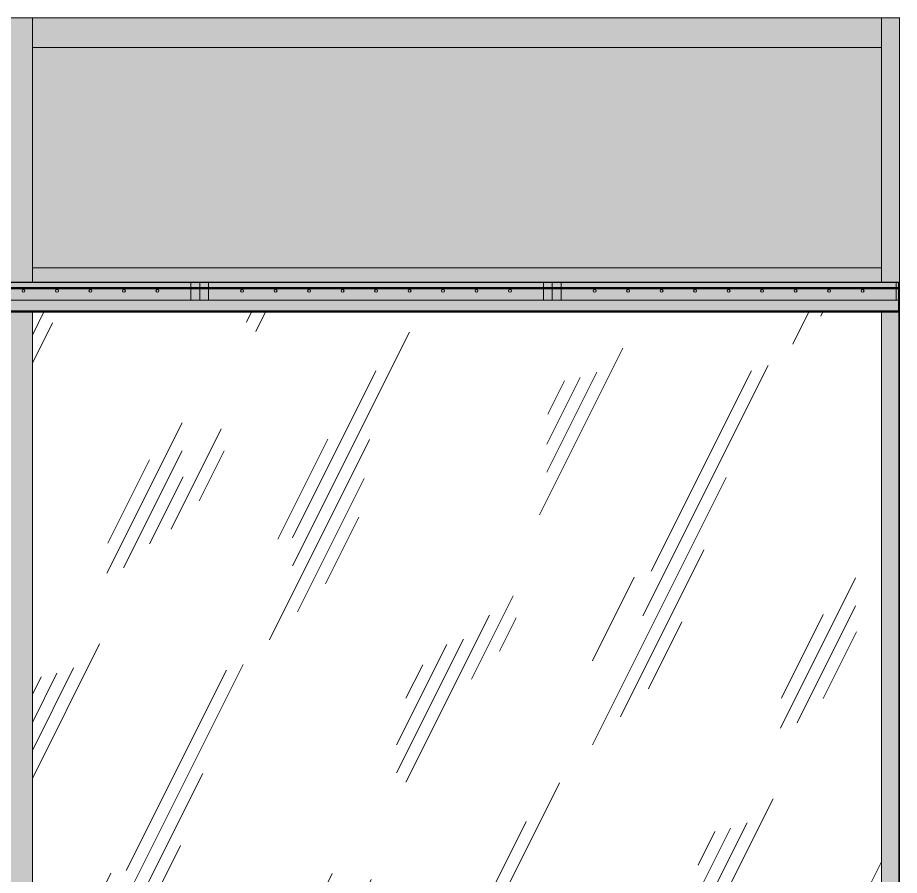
# Model space of a CAD drawing. Header units: millimetres. Extents: x 108302 to 166327, y -1987 to 21700.
# Drawn here: x 151664 to 153164, y 6641 to 8101 of the extents above; entities that cross this region are included whole.
import ezdxf

# ---------------------------------------------------------------- set-up
doc = ezdxf.new("R2010")
doc.units = ezdxf.units.MM
for name, color, linetype, lineweight, true_color in [('A-CLNG-1', 7, 'Continuous', 9, 0x787878), ('A-CLNG-FNSH-1', 251, 'Continuous', 30, 0x505050), ('A-CLNG-FNSH-2', 7, 'Continuous', 30, 0x3c3c3c), ('A-WALL-FNSH-2', 251, 'Continuous', 30, 0x505050), ('A-WALL-FNSH-3', 7, 'Continuous', 30, 0x3c3c3c), ('I-FURN-2', 7, 'Continuous', 9, 0xacacac), ('I-FURN-4', 7, 'Continuous', 9, 0xc0c0c0)]:
    doc.layers.add(name, color=color, linetype=linetype, lineweight=lineweight, true_color=true_color)
for name, color, linetype, lineweight in [('A-FLOR', 7, 'Continuous', 9), ('A-GLAZ-CURT', 7, 'Continuous', 9), ('A-GLAZ-CWMG', 7, 'Continuous', 9), ('I-WALL', 7, 'Continuous', 9)]:
    doc.layers.add(name, color=color, linetype=linetype, lineweight=lineweight)
doc.layers.add('I-FURN-3', color=7, linetype='Continuous', lineweight=9, true_color=0x7f7f7f, transparency=0.7)

# ---------------------------------------------------------------- blocks, each defined once
blk = doc.blocks.new('Прямоугольный импост - Импост структурный с накладкой - 160мм Темный-32428731-Развертка 2_47-3')
at = {"layer": 'A-GLAZ-CWMG'}
blk.add_hatch(color=256, dxfattribs=at).paths.add_polyline_path([(-111100.5, 8050), (-111100.5, 8100), (-112545.5, 8100), (-112545.5, 8050), (-111386.8, 8050)])
for p, q in [((-112545.5, 8050), (-112545.5, 8100)), ((-111100.5, 8100), (-111100.5, 8050)), ((-112545.5, 8050), (-111100.5, 8050))]:
    blk.add_line(p, q, dxfattribs=at)
blk = doc.blocks.new('Системная панель - Стекло - 40мм-32428865-Развертка 2_47-3')
at = {"layer": 'A-GLAZ-CURT'}
h = blk.add_hatch(dxfattribs=at)
h.set_pattern_fill('FP_14', color=256, style=0, pattern_type=2)
h.set_pattern_definition([(63.435, (63.5, 31.75), (-255.5833, 766.7475), [317.5, -190.5, 317.5, -190.5, -403.903]), (63.435, (63.5, 31.75), (-255.5833, 766.7475), [-1016, 127, -276.903]), (63.435, (47.6, 47.6), (-255.5833, 766.7475), [254, -317.5, 190.5, -190.5, -467.403]), (63.435, (47.6, 47.6), (-255.5833, 766.7475), [-952.5, 222.25, -245.153]), (63.435, (47.6, 95.25), (-255.5833, 766.7475), [190.5, -381, 127, -190.5, -530.903]), (63.435, (47.6, 95.25), (-255.5833, 766.7475), [-889, 285.75, -245.153]), (63.435, (95.25, 47.6), (-255.5833, 766.7475), [190.5, -381, 158.75, -6404.653]), (63.435, (142.9, 95.25), (-255.5833, 766.7475), [95.25, -476.25, 63.5, -6499.903]), (63.435, (63.5, 174.6), (-255.5833, 766.7475), [63.5, -476.25, 63.5, -254, -562.653]), (63.435, (63.5, 174.6), (-255.5833, 766.7475), [-857.25, 158.75, -403.903]), (63.435, (349.25, 127), (-255.5833, 766.7475), [317.5, -476.25, 381, -251.503]), (63.435, (349.25, 79.4), (-255.5833, 766.7475), [444.5, -317.5, 476.25, -188.003]), (63.435, (381, 95.25), (-255.5833, 766.7475), [508, -254, 381, -276.903]), (63.435, (428.6, 142.9), (-255.5833, 766.7475), [317.5, -444.5, 254, -403.903]), (63.435, (381, 238.1), (-255.5833, 766.7475), [158.75, -635, 190.5, -435.653]), (63.435, (476.25, 190.5), (-255.5833, 766.7475), [127, -635, 127, -530.903])])
h.paths.add_polyline_path([(-111141, 6325), (-111141, 6600), (-111100.5, 6600), (-111100.5, 7600), (-112545.5, 7600), (-112545.5, 6325), (-112337.5, 6325)])
blk = doc.blocks.new('Прямоугольный импост - Импост структурный с накладкой - 160мм Темный-32428318-Развертка 2_47-3')
at = {"layer": 'A-GLAZ-CWMG'}
blk.add_hatch(color=256, dxfattribs=at).paths.add_polyline_path([(-111100.5, 6600), (-111071, 6600), (-111071, 7600), (-111100.5, 7600), (-111100.5, 7124.1)])
for p, q in [((-111100.5, 7600), (-111100.5, 6600)), ((-111100.5, 6600), (-111100.5, 6300))]:
    blk.add_line(p, q, dxfattribs=at)
blk = doc.blocks.new('Системная панель - Сэндвич - 40мм-32428837-Развертка 2_47-3')
at = {"layer": 'A-GLAZ-CURT'}
blk.add_hatch(color=256, dxfattribs=at).paths.add_polyline_path([(-111783, 7675), (-111100.5, 7675), (-111100.5, 8050), (-112545.5, 8050), (-112545.5, 7675), (-111862.2, 7675)])
blk = doc.blocks.new('Прямоугольный импост - Импост структурный с накладкой - 160мм Темный-32428323-Развертка 2_47-3')
at = {"layer": 'A-GLAZ-CWMG'}
blk.add_hatch(color=256, dxfattribs=at).paths.add_polyline_path([(-111071, 7650), (-111070, 7650), (-111070, 8100), (-111100.5, 8100), (-111100.5, 7650), (-111075.6, 7650)])
blk.add_line((-111100.5, 8100), (-111100.5, 7650), dxfattribs=at)
blk = doc.blocks.new('Прямоугольный импост - Импост структурный с накладкой - 160мм Темный-V35-Развертка 2_47-3')
at = {"layer": 'A-GLAZ-CWMG'}
blk.add_hatch(color=256, dxfattribs=at).paths.add_polyline_path([(-111862.2, 7650), (-111100.5, 7650), (-111100.5, 7675), (-112545.5, 7675), (-112545.5, 7650), (-111941.4, 7650)])
for p, q in [((-112545.5, 7650), (-112545.5, 7675)), ((-112545.5, 7675), (-111100.5, 7675)), ((-111100.5, 7675), (-111100.5, 7650))]:
    blk.add_line(p, q, dxfattribs=at)
blk = doc.blocks.new('Прямоугольный импост - Импост структурный с накладкой - 160мм Темный-32428210-Развертка 2_47-3')
at = {"layer": 'A-GLAZ-CWMG'}
blk.add_hatch(color=256, dxfattribs=at).paths.add_polyline_path([(-114030.5, 7650), (-114020.5, 7650), (-114020.5, 8100), (-114070.5, 8100), (-114070.5, 7650), (-114045.6, 7650)])
for p, q in [((-114070.5, 8100), (-114070.5, 7650)), ((-114020.5, 8100), (-114020.5, 7650))]:
    blk.add_line(p, q, dxfattribs=at)
blk = doc.blocks.new('Прямоугольный импост - Импост структурный с накладкой - 160мм Темный-32428864-Развертка 2_47-3')
at = {"layer": 'A-GLAZ-CWMG'}
blk.add_hatch(color=256, dxfattribs=at).paths.add_polyline_path([(-112545.5, 6300), (-112545.5, 7600), (-112595.5, 7600), (-112595.5, 6300), (-112555.5, 6300)])
for p, q in [((-112595.5, 7600), (-112595.5, 6300)), ((-112545.5, 7600), (-112545.5, 6300))]:
    blk.add_line(p, q, dxfattribs=at)
blk = doc.blocks.new('Панель потолочная - Панель потолочная_ 1200х600-33054558-Развертка 2_47-3')
at = {"layer": 'I-FURN-3'}
h = blk.add_hatch(color=256, dxfattribs=at)
h.paths.add_polyline_path([(-111305.8, 7620), (-111071, 7620), (-111071, 7650), (-111660.6, 7650), (-111660.6, 7620), (-111306.1, 7620)])
h.paths.add_polyline_path([(-111588.6, 7633.3), (-111590.4, 7634.1), (-111591.1, 7635.8), (-111590.8, 7637.1), (-111589.3, 7638.3), (-111587.4, 7638), (-111586.8, 7637.6), (-111586.2, 7636.5), (-111586.4, 7634.6), (-111588, 7633.4)])
h.paths.add_polyline_path([(-111303.6, 7633.3), (-111304.6, 7633.7), (-111305.9, 7635), (-111306.1, 7635.8), (-111305.4, 7637.6), (-111303.6, 7638.3), (-111302.4, 7638), (-111301.2, 7636.5), (-111301.2, 7635.6), (-111301.8, 7634.1), (-111303, 7633.4)])
h.paths.add_polyline_path([(-111531.6, 7633.3), (-111533.4, 7634.1), (-111534.1, 7635.8), (-111533.8, 7637.1), (-111532.3, 7638.3), (-111530.4, 7638), (-111529.8, 7637.6), (-111529.2, 7636.5), (-111529.4, 7634.6), (-111531, 7633.4)])
h.paths.add_polyline_path([(-111474.6, 7633.3), (-111476.4, 7634.1), (-111477.1, 7635.8), (-111476.8, 7637.1), (-111476.4, 7637.6), (-111475.3, 7638.3), (-111474, 7638.3), (-111472.4, 7637.1), (-111472.3, 7635), (-111472.8, 7634.1), (-111474, 7633.4)])
h.paths.add_polyline_path([(-111417.6, 7633.3), (-111418.9, 7633.7), (-111419.9, 7635), (-111420.1, 7635.8), (-111419.4, 7637.6), (-111417.6, 7638.3), (-111416.4, 7638), (-111415.2, 7636.5), (-111415.2, 7635.6), (-111415.8, 7634.1), (-111416.4, 7633.7)])
h.paths.add_polyline_path([(-111360.6, 7633.3), (-111361.9, 7633.7), (-111362.9, 7635), (-111363.1, 7635.8), (-111362.4, 7637.6), (-111360.6, 7638.3), (-111359.4, 7638), (-111358.2, 7636.5), (-111358.2, 7635.6), (-111358.8, 7634.1), (-111360, 7633.4)])
h.paths.add_polyline_path([(-111132.6, 7633.3), (-111134.4, 7634.1), (-111135.1, 7635.8), (-111134.8, 7637.1), (-111133.3, 7638.3), (-111131.4, 7638), (-111130.8, 7637.6), (-111130.2, 7636.5), (-111130.4, 7634.6), (-111132, 7633.4)])
h.paths.add_polyline_path([(-111189.6, 7633.3), (-111191.4, 7634.1), (-111192.1, 7635.8), (-111191.8, 7637.1), (-111190.3, 7638.3), (-111188.4, 7638), (-111187.8, 7637.6), (-111187.2, 7636.5), (-111187.4, 7634.6), (-111189, 7633.4)])
h.paths.add_polyline_path([(-111246, 7633.4), (-111247.3, 7633.4), (-111248.4, 7634.1), (-111249.1, 7635.8), (-111248.8, 7637.1), (-111247.3, 7638.3), (-111246.6, 7638.3), (-111244.8, 7637.6), (-111244.2, 7636.5), (-111244.3, 7635), (-111244.8, 7634.1)])
h = blk.add_hatch(color=256, dxfattribs=at)
h.paths.add_polyline_path([(-111303.6, 7633.3), (-111302.4, 7633.7), (-111301.6, 7634.6), (-111301.1, 7635.8), (-111301.2, 7636.5), (-111302.4, 7638), (-111303.6, 7638.3), (-111305.4, 7637.6), (-111306.1, 7635.8), (-111305.8, 7634.6), (-111304.3, 7633.4)])
h.paths.add_polyline_path([(-111588.6, 7633.3), (-111588, 7633.4), (-111586.3, 7635), (-111586.2, 7635.2), (-111586.4, 7636.9), (-111587.4, 7638), (-111589.3, 7638.3), (-111590.4, 7637.5), (-111591, 7636.5), (-111591, 7635.6), (-111590.4, 7634.1), (-111589.9, 7633.9)])
h.paths.add_polyline_path([(-111417.6, 7633.3), (-111415.8, 7634.1), (-111415.1, 7635.8), (-111415.2, 7636.5), (-111416.4, 7638), (-111417.6, 7638.3), (-111419.4, 7637.6), (-111419.9, 7636.5), (-111420.1, 7635.8), (-111419.4, 7634.2), (-111418.9, 7633.7)])
h.paths.add_polyline_path([(-111531.6, 7633.3), (-111531, 7633.4), (-111529.3, 7635), (-111529.2, 7635.2), (-111529.4, 7636.9), (-111530.4, 7638), (-111532.3, 7638.3), (-111533.4, 7637.5), (-111534, 7636.5), (-111534, 7635.6), (-111533.4, 7634.1), (-111532.9, 7633.9)])
h.paths.add_polyline_path([(-111474.6, 7633.3), (-111474, 7633.4), (-111472.4, 7634.6), (-111472.2, 7635.2), (-111472.4, 7637.1), (-111474, 7638.3), (-111475.3, 7638.3), (-111476.8, 7637.1), (-111477.1, 7635.8), (-111476.4, 7634.1), (-111474.8, 7633.4)])
h.paths.add_polyline_path([(-111132.6, 7633.3), (-111132, 7633.4), (-111130.3, 7635), (-111130.2, 7635.2), (-111130.4, 7636.9), (-111131.4, 7638), (-111133.3, 7638.3), (-111134.4, 7637.5), (-111135, 7636.5), (-111135, 7635.6), (-111134.4, 7634.1), (-111133.9, 7633.9)])
h.paths.add_polyline_path([(-111360.6, 7633.3), (-111359.5, 7633.7), (-111358.8, 7634.1), (-111358.1, 7635.8), (-111358.2, 7636.5), (-111359.4, 7638), (-111360.6, 7638.3), (-111362.4, 7637.6), (-111362.9, 7636.5), (-111363.1, 7635.8), (-111362.8, 7634.6), (-111361.9, 7633.7)])
h.paths.add_polyline_path([(-111189.6, 7633.3), (-111189, 7633.4), (-111187.3, 7635), (-111187.2, 7635.2), (-111187.4, 7636.9), (-111188.4, 7638), (-111190.3, 7638.3), (-111191.4, 7637.5), (-111192, 7636.5), (-111192, 7635.6), (-111191.4, 7634.1), (-111190.9, 7633.9)])
h.paths.add_polyline_path([(-111246, 7633.4), (-111244.8, 7634.1), (-111244.2, 7635.2), (-111244.2, 7636.5), (-111244.8, 7637.6), (-111246.6, 7638.3), (-111247.3, 7638.3), (-111248.8, 7637.1), (-111249.1, 7635.8), (-111248.4, 7634.1), (-111247.3, 7633.4)])
blk.add_hatch(color=256, dxfattribs=at).paths.add_polyline_path([(-111071, 7620), (-111069.9, 7620), (-111070, 7650), (-111071, 7650)])
at = {"layer": 'I-FURN-2'}
for p, q in [((-111075.6, 7650), (-111645.6, 7650)), ((-111645.6, 7650), (-111645.6, 7620)), ((-111075.6, 7620), (-111075.6, 7650)), ((-111645.6, 7620), (-111075.6, 7620))]:
    blk.add_line(p, q, dxfattribs=at)
for centre, start, end in [((-111588.6, 7635.8), 0, 180), ((-111531.6, 7635.8), 0, 180), ((-111474.6, 7635.8), 0, 180), ((-111417.6, 7635.8), 0, 180), ((-111360.6, 7635.8), 0, 180), ((-111303.6, 7635.8), 0, 180), ((-111246.6, 7635.8), 0, 180), ((-111189.6, 7635.8), 0, 180), ((-111132.6, 7635.8), 0, 180), ((-111588.6, 7635.8), 180, 0), ((-111531.6, 7635.8), 180, 0), ((-111474.6, 7635.8), 180, 0), ((-111417.6, 7635.8), 180, 0), ((-111360.6, 7635.8), 180, 0), ((-111303.6, 7635.8), 180, 0), ((-111246.6, 7635.8), 180, 0), ((-111189.6, 7635.8), 180, 0), ((-111132.6, 7635.8), 180, 0)]:
    blk.add_arc(centre, 2.5, start, end, dxfattribs=at)
at = {"layer": 'I-FURN-4'}
for p, q in [((-111660.6, 7650), (-111069.9, 7650)), ((-111660.6, 7650), (-111660.6, 7620)), ((-111069.9, 7620), (-111660.6, 7620))]:
    blk.add_line(p, q, dxfattribs=at)
blk = doc.blocks.new('Панель потолочная - Панель потолочная_ 1200х600-V38-Развертка 2_47-3')
at = {"layer": 'I-FURN-3'}
h = blk.add_hatch(color=256, dxfattribs=at)
h.paths.add_polyline_path([(-111703.7, 7620), (-111660.6, 7620), (-111660.6, 7650), (-112260.6, 7650), (-112260.6, 7620), (-111730.4, 7620)])
h.paths.add_polyline_path([(-111960.6, 7633.3), (-111961.9, 7633.7), (-111962.9, 7635), (-111963.1, 7635.8), (-111962.4, 7637.6), (-111960.6, 7638.3), (-111959.4, 7638), (-111958.2, 7636.5), (-111958.2, 7635.6), (-111958.8, 7634.1), (-111960, 7633.4)])
h.paths.add_polyline_path([(-112074.6, 7633.3), (-112076.4, 7634.1), (-112077.1, 7635.8), (-112076.8, 7637.1), (-112076.4, 7637.6), (-112075.3, 7638.3), (-112074, 7638.3), (-112072.4, 7637.1), (-112072.3, 7635), (-112072.8, 7634.1), (-112074, 7633.4)])
h.paths.add_polyline_path([(-112188.6, 7633.3), (-112190.4, 7634.1), (-112191.1, 7635.8), (-112190.8, 7637.1), (-112189.3, 7638.3), (-112187.4, 7638), (-112186.8, 7637.6), (-112186.2, 7636.5), (-112186.4, 7634.6), (-112188, 7633.4)])
h.paths.add_polyline_path([(-112131.6, 7633.3), (-112133.4, 7634.1), (-112134.1, 7635.8), (-112133.8, 7637.1), (-112132.3, 7638.3), (-112130.4, 7638), (-112129.8, 7637.6), (-112129.2, 7636.5), (-112129.4, 7634.6), (-112131, 7633.4)])
h.paths.add_polyline_path([(-111903.6, 7633.3), (-111904.6, 7633.7), (-111905.9, 7635), (-111906.1, 7635.8), (-111905.4, 7637.6), (-111903.6, 7638.3), (-111902.4, 7638), (-111901.2, 7636.5), (-111901.2, 7635.6), (-111901.8, 7634.1), (-111903, 7633.4)])
h.paths.add_polyline_path([(-112017.6, 7633.3), (-112018.9, 7633.7), (-112019.9, 7635), (-112020.1, 7635.8), (-112019.4, 7637.6), (-112017.6, 7638.3), (-112016.4, 7638), (-112015.2, 7636.5), (-112015.2, 7635.6), (-112015.8, 7634.1), (-112016.4, 7633.7)])
h.paths.add_polyline_path([(-111789.6, 7633.3), (-111791.4, 7634.1), (-111792.1, 7635.8), (-111791.8, 7637.1), (-111790.3, 7638.3), (-111788.4, 7638), (-111787.8, 7637.6), (-111787.2, 7636.5), (-111787.4, 7634.6), (-111789, 7633.4)])
h.paths.add_polyline_path([(-111732.6, 7633.3), (-111734.4, 7634.1), (-111735.1, 7635.8), (-111734.8, 7637.1), (-111733.3, 7638.3), (-111731.4, 7638), (-111730.8, 7637.6), (-111730.2, 7636.5), (-111730.4, 7634.6), (-111732, 7633.4)])
h.paths.add_polyline_path([(-111847.3, 7633.4), (-111848.4, 7634.1), (-111849.1, 7635.8), (-111848.8, 7637.1), (-111847.3, 7638.3), (-111846.6, 7638.3), (-111844.8, 7637.6), (-111844.2, 7636.5), (-111844.3, 7635), (-111844.8, 7634.1), (-111846, 7633.4)])
h = blk.add_hatch(color=256, dxfattribs=at)
h.paths.add_polyline_path([(-111903.6, 7633.3), (-111902.4, 7633.7), (-111901.6, 7634.6), (-111901.1, 7635.8), (-111901.2, 7636.5), (-111902.4, 7638), (-111903.6, 7638.3), (-111905.4, 7637.6), (-111906.1, 7635.8), (-111905.8, 7634.6), (-111904.3, 7633.4)])
h.paths.add_polyline_path([(-112188.6, 7633.3), (-112188, 7633.4), (-112186.3, 7635), (-112186.2, 7635.2), (-112186.4, 7636.9), (-112187.4, 7638), (-112189.3, 7638.3), (-112190.4, 7637.5), (-112191, 7636.5), (-112191, 7635.6), (-112190.4, 7634.1), (-112189.9, 7633.9)])
h.paths.add_polyline_path([(-112017.6, 7633.3), (-112015.8, 7634.1), (-112015.1, 7635.8), (-112015.2, 7636.5), (-112016.4, 7638), (-112017.6, 7638.3), (-112019.4, 7637.6), (-112019.9, 7636.5), (-112020.1, 7635.8), (-112019.4, 7634.2), (-112018.9, 7633.7)])
h.paths.add_polyline_path([(-112131.6, 7633.3), (-112131, 7633.4), (-112129.3, 7635), (-112129.2, 7635.2), (-112129.4, 7636.9), (-112130.4, 7638), (-112132.3, 7638.3), (-112133.4, 7637.5), (-112134, 7636.5), (-112134, 7635.6), (-112133.4, 7634.1), (-112132.9, 7633.9)])
h.paths.add_polyline_path([(-112074.6, 7633.3), (-112074, 7633.4), (-112072.4, 7634.6), (-112072.2, 7635.2), (-112072.4, 7637.1), (-112074, 7638.3), (-112075.3, 7638.3), (-112076.8, 7637.1), (-112077.1, 7635.8), (-112076.4, 7634.1), (-112074.8, 7633.4)])
h.paths.add_polyline_path([(-111732.6, 7633.3), (-111732, 7633.4), (-111730.3, 7635), (-111730.2, 7635.2), (-111730.4, 7636.9), (-111731.4, 7638), (-111733.3, 7638.3), (-111734.4, 7637.5), (-111735, 7636.5), (-111735, 7635.6), (-111734.4, 7634.1), (-111733.9, 7633.9)])
h.paths.add_polyline_path([(-111960.6, 7633.3), (-111959.5, 7633.7), (-111958.8, 7634.1), (-111958.1, 7635.8), (-111958.2, 7636.5), (-111959.4, 7638), (-111960.6, 7638.3), (-111962.4, 7637.6), (-111962.9, 7636.5), (-111963.1, 7635.8), (-111962.8, 7634.6), (-111961.9, 7633.7)])
h.paths.add_polyline_path([(-111789.6, 7633.3), (-111789, 7633.4), (-111787.3, 7635), (-111787.2, 7635.2), (-111787.4, 7636.9), (-111788.4, 7638), (-111790.3, 7638.3), (-111791.4, 7637.5), (-111792, 7636.5), (-111792, 7635.6), (-111791.4, 7634.1), (-111790.9, 7633.9)])
h.paths.add_polyline_path([(-111846, 7633.4), (-111844.8, 7634.1), (-111844.2, 7635.2), (-111844.2, 7636.5), (-111844.8, 7637.6), (-111846.6, 7638.3), (-111847.3, 7638.3), (-111848.8, 7637.1), (-111849.1, 7635.8), (-111848.4, 7634.1), (-111847.3, 7633.4)])
at = {"layer": 'I-FURN-2'}
for p, q in [((-111675.6, 7650), (-112245.6, 7650)), ((-112245.6, 7650), (-112245.6, 7620)), ((-111675.6, 7620), (-111675.6, 7650)), ((-112245.6, 7620), (-111675.6, 7620))]:
    blk.add_line(p, q, dxfattribs=at)
for centre, start, end in [((-112188.6, 7635.8), 0, 180), ((-112131.6, 7635.8), 0, 180), ((-112074.6, 7635.8), 0, 180), ((-112017.6, 7635.8), 0, 180), ((-111960.6, 7635.8), 0, 180), ((-111903.6, 7635.8), 0, 180), ((-111846.6, 7635.8), 0, 180), ((-111789.6, 7635.8), 0, 180), ((-111732.6, 7635.8), 0, 180), ((-112188.6, 7635.8), 180, 0), ((-112131.6, 7635.8), 180, 0), ((-112074.6, 7635.8), 180, 0), ((-112017.6, 7635.8), 180, 0), ((-111960.6, 7635.8), 180, 0), ((-111903.6, 7635.8), 180, 0), ((-111846.6, 7635.8), 180, 0), ((-111789.6, 7635.8), 180, 0), ((-111732.6, 7635.8), 180, 0)]:
    blk.add_arc(centre, 2.5, start, end, dxfattribs=at)
at = {"layer": 'I-FURN-4'}
for p, q in [((-112260.6, 7650), (-111660.6, 7650)), ((-112260.6, 7650), (-112260.6, 7620)), ((-111660.6, 7620), (-111660.6, 7650)), ((-111660.6, 7620), (-112260.6, 7620))]:
    blk.add_line(p, q, dxfattribs=at)
blk = doc.blocks.new('Панель потолочная - Панель потолочная_ 1200х600-V39-Развертка 2_47-3')
at = {"layer": 'I-FURN-3'}
h = blk.add_hatch(color=256, dxfattribs=at)
h.paths.add_polyline_path([(-112676.4, 7620), (-112260.6, 7620), (-112260.6, 7650), (-112860.6, 7650), (-112860.6, 7620), (-112694, 7620)])
h.paths.add_polyline_path([(-112560.6, 7633.3), (-112561.9, 7633.7), (-112562.8, 7634.6), (-112563.1, 7635.8), (-112562.4, 7637.6), (-112560.6, 7638.3), (-112559.4, 7638), (-112558.2, 7636.5), (-112558.2, 7635.6), (-112558.8, 7634.1), (-112560, 7633.4)])
h.paths.add_polyline_path([(-112617.6, 7633.3), (-112618.9, 7633.7), (-112619.9, 7635), (-112620.1, 7635.8), (-112619.4, 7637.6), (-112617.6, 7638.3), (-112616.4, 7638), (-112615.2, 7636.5), (-112615.2, 7635.6), (-112615.8, 7634.1), (-112616.4, 7633.7)])
h.paths.add_polyline_path([(-112503.6, 7633.3), (-112504.6, 7633.7), (-112505.9, 7635), (-112506.1, 7635.8), (-112505.4, 7637.6), (-112503.6, 7638.3), (-112502.4, 7638), (-112501.2, 7636.5), (-112501.2, 7635.6), (-112501.8, 7634.1), (-112503, 7633.4)])
h.paths.add_polyline_path([(-112788.6, 7633.3), (-112790.4, 7634.1), (-112791.1, 7635.8), (-112790.8, 7637.1), (-112789.3, 7638.3), (-112787.4, 7638), (-112786.8, 7637.6), (-112786.2, 7636.5), (-112786.4, 7634.6), (-112788, 7633.4)])
h.paths.add_polyline_path([(-112731.6, 7633.3), (-112733.4, 7634.1), (-112734.1, 7635.8), (-112733.8, 7637.1), (-112732.3, 7638.3), (-112730.4, 7638), (-112729.8, 7637.6), (-112729.2, 7636.5), (-112729.4, 7634.6), (-112731, 7633.4)])
h.paths.add_polyline_path([(-112674.6, 7633.3), (-112676.4, 7634.1), (-112677.1, 7635.8), (-112676.8, 7637.1), (-112676.4, 7637.6), (-112675.3, 7638.3), (-112674, 7638.3), (-112672.4, 7637.1), (-112672.3, 7635), (-112672.8, 7634.1), (-112674, 7633.4)])
h.paths.add_polyline_path([(-112389.6, 7633.3), (-112391.4, 7634.1), (-112392.1, 7635.8), (-112391.8, 7637.1), (-112390.3, 7638.3), (-112388.4, 7638), (-112387.8, 7637.6), (-112387.2, 7636.5), (-112387.4, 7634.6), (-112389, 7633.4)])
h.paths.add_polyline_path([(-112332.6, 7633.3), (-112334.4, 7634.1), (-112335.1, 7635.8), (-112334.8, 7637.1), (-112333.3, 7638.3), (-112331.4, 7638), (-112330.8, 7637.6), (-112330.2, 7636.5), (-112330.4, 7634.6), (-112332, 7633.4)])
h.paths.add_polyline_path([(-112446, 7633.4), (-112447.3, 7633.4), (-112448.4, 7634.1), (-112449.1, 7635.8), (-112448.8, 7637.1), (-112447.3, 7638.3), (-112446.6, 7638.3), (-112444.8, 7637.6), (-112444.2, 7636.5), (-112444.3, 7635), (-112444.8, 7634.1)])
h = blk.add_hatch(color=256, dxfattribs=at)
h.paths.add_polyline_path([(-112731.6, 7633.3), (-112731, 7633.4), (-112729.3, 7635), (-112729.2, 7635.2), (-112729.4, 7636.9), (-112730.4, 7638), (-112732.3, 7638.3), (-112733.4, 7637.5), (-112734, 7636.5), (-112734, 7635.6), (-112733.4, 7634.1), (-112732.9, 7633.9)])
h.paths.add_polyline_path([(-112788.6, 7633.3), (-112788, 7633.4), (-112786.3, 7635), (-112786.2, 7635.2), (-112786.4, 7636.9), (-112787.4, 7638), (-112789.3, 7638.3), (-112790.4, 7637.5), (-112791, 7636.5), (-112791, 7635.6), (-112790.4, 7634.1), (-112789.9, 7633.9)])
h.paths.add_polyline_path([(-112617.6, 7633.3), (-112615.8, 7634.1), (-112615.1, 7635.8), (-112615.2, 7636.5), (-112616.4, 7638), (-112617.6, 7638.3), (-112619.4, 7637.6), (-112619.9, 7636.5), (-112620.1, 7635.8), (-112619.4, 7634.2), (-112618.9, 7633.7)])
h.paths.add_polyline_path([(-112503.6, 7633.3), (-112502.4, 7633.7), (-112501.6, 7634.6), (-112501.1, 7635.8), (-112501.2, 7636.5), (-112502.4, 7638), (-112503.6, 7638.3), (-112505.4, 7637.6), (-112506.1, 7635.8), (-112505.8, 7634.6), (-112504.3, 7633.4)])
h.paths.add_polyline_path([(-112674.6, 7633.3), (-112674, 7633.4), (-112672.4, 7634.6), (-112672.2, 7635.2), (-112672.4, 7637.1), (-112674, 7638.3), (-112675.3, 7638.3), (-112676.8, 7637.1), (-112677.1, 7635.8), (-112676.4, 7634.1), (-112674.8, 7633.4)])
h.paths.add_polyline_path([(-112560.6, 7633.3), (-112559.5, 7633.7), (-112558.8, 7634.1), (-112558.1, 7635.8), (-112558.2, 7636.5), (-112559.4, 7638), (-112560.6, 7638.3), (-112562.4, 7637.6), (-112562.9, 7636.5), (-112563.1, 7635.8), (-112562.8, 7634.6), (-112561.9, 7633.7)])
h.paths.add_polyline_path([(-112332.6, 7633.3), (-112332, 7633.4), (-112330.3, 7635), (-112330.2, 7635.2), (-112330.4, 7636.9), (-112331.4, 7638), (-112333.3, 7638.3), (-112334.4, 7637.5), (-112335, 7636.5), (-112335, 7635.6), (-112334.4, 7634.1), (-112333.9, 7633.9)])
h.paths.add_polyline_path([(-112389.6, 7633.3), (-112389, 7633.4), (-112387.3, 7635), (-112387.2, 7635.2), (-112387.4, 7636.9), (-112388.4, 7638), (-112390.3, 7638.3), (-112391.4, 7637.5), (-112392, 7636.5), (-112392, 7635.6), (-112391.4, 7634.1), (-112390.9, 7633.9)])
h.paths.add_polyline_path([(-112447.3, 7633.4), (-112446, 7633.4), (-112444.8, 7634.1), (-112444.2, 7635.2), (-112444.2, 7636.5), (-112444.8, 7637.6), (-112446.6, 7638.3), (-112447.3, 7638.3), (-112448.8, 7637.1), (-112449.1, 7635.8), (-112448.4, 7634.1)])
at = {"layer": 'I-FURN-2'}
for p, q in [((-112275.6, 7650), (-112845.6, 7650)), ((-112845.6, 7650), (-112845.6, 7620)), ((-112275.6, 7620), (-112275.6, 7650)), ((-112845.6, 7620), (-112275.6, 7620))]:
    blk.add_line(p, q, dxfattribs=at)
for centre, start, end in [((-112788.6, 7635.8), 0, 180), ((-112731.6, 7635.8), 0, 180), ((-112674.6, 7635.8), 0, 180), ((-112617.6, 7635.8), 0, 180), ((-112560.6, 7635.8), 0, 180), ((-112503.6, 7635.8), 0, 180), ((-112446.6, 7635.8), 0, 180), ((-112389.6, 7635.8), 0, 180), ((-112332.6, 7635.8), 0, 180), ((-112788.6, 7635.8), 180, 0), ((-112731.6, 7635.8), 180, 0), ((-112674.6, 7635.8), 180, 0), ((-112617.6, 7635.8), 180, 0), ((-112560.6, 7635.8), 180, 0), ((-112503.6, 7635.8), 180, 0), ((-112446.6, 7635.8), 180, 0), ((-112389.6, 7635.8), 180, 0), ((-112332.6, 7635.8), 180, 0)]:
    blk.add_arc(centre, 2.5, start, end, dxfattribs=at)
at = {"layer": 'I-FURN-4'}
for p, q in [((-112860.6, 7650), (-112260.6, 7650)), ((-112860.6, 7650), (-112860.6, 7620)), ((-112260.6, 7620), (-112260.6, 7650)), ((-112260.6, 7620), (-112860.6, 7620))]:
    blk.add_line(p, q, dxfattribs=at)

msp = doc.modelspace()

# ---------------------------------------------------------------- hatches: boundary and pattern name
at = {"layer": 'A-CLNG-1'}
msp.add_hatch(color=256, dxfattribs=at).paths.add_polyline_path([(148674.9, 7600), (153163.4, 7600), (153163.4, 7620), (143573.7, 7620), (143573.7, 7600), (148655.4, 7600)])

# ---------------------------------------------------------------- linework, layer by layer
at = {"layer": 'A-CLNG-FNSH-1'}
for p, q in [((153163.4, 7650), (143045.4, 7650)), ((153162.4, 7641), (143573.7, 7641)), ((143573.7, 7640), (153162.4, 7640)), ((153162.4, 7640), (153162.4, 7641)), ((153163.4, 7600), (153163.4, 7650))]:
    msp.add_line(p, q, dxfattribs=at)
at = {"layer": 'A-CLNG-FNSH-2'}
for p, q in [((143045.4, 7600), (153163.4, 7600)), ((153162.4, 7601), (143573.7, 7601)), ((153162.4, 7600), (153162.4, 7601))]:
    msp.add_line(p, q, dxfattribs=at)
at = {"layer": 'A-FLOR'}
msp.add_line((143024.4, 8100), (153164.4, 8100), dxfattribs=at)
at = {"layer": 'A-WALL-FNSH-2'}
for p, q in [((153164.4, 7650), (153163.4, 7650)), ((153163.4, 7600), (153163.4, 4200))]:
    msp.add_line(p, q, dxfattribs=at)
at = {"layer": 'A-WALL-FNSH-3'}
msp.add_line((153164.4, 4200), (153164.4, 7650), dxfattribs=at)
at = {"layer": 'I-WALL'}
msp.add_line((153164.4, 8100.6), (153164.4, 7650), dxfattribs=at)

# ---------------------------------------------------------------- block references
at = {"layer": 'A-GLAZ-CURT'}
for name in ['Системная панель - Сэндвич - 40мм-32428837-Развертка 2_47-3', 'Системная панель - Стекло - 40мм-32428865-Развертка 2_47-3']:
    msp.add_blockref(name, (264234.4, 0), dxfattribs=at)
at = {"layer": 'A-GLAZ-CWMG'}
for name, p in [('Прямоугольный импост - Импост структурный с накладкой - 160мм Темный-32428210-Развертка 2_47-3', (265709.4, 0)), ('Прямоугольный импост - Импост структурный с накладкой - 160мм Темный-32428731-Развертка 2_47-3', (264234.4, 0)), ('Прямоугольный импост - Импост структурный с накладкой - 160мм Темный-32428323-Развертка 2_47-3', (264234.4, 0)), ('Прямоугольный импост - Импост структурный с накладкой - 160мм Темный-V35-Развертка 2_47-3', (264234.4, 0)), ('Прямоугольный импост - Импост структурный с накладкой - 160мм Темный-32428864-Развертка 2_47-3', (264234.4, 0)), ('Прямоугольный импост - Импост структурный с накладкой - 160мм Темный-32428318-Развертка 2_47-3', (264234.4, 0))]:
    msp.add_blockref(name, p, dxfattribs=at)
at = {"layer": 'I-FURN-2'}
for name in ['Панель потолочная - Панель потолочная_ 1200х600-V39-Развертка 2_47-3', 'Панель потолочная - Панель потолочная_ 1200х600-V38-Развертка 2_47-3', 'Панель потолочная - Панель потолочная_ 1200х600-33054558-Развертка 2_47-3']:
    msp.add_blockref(name, (264234.4, 0), dxfattribs=at)

doc.saveas('drawing.dxf')
